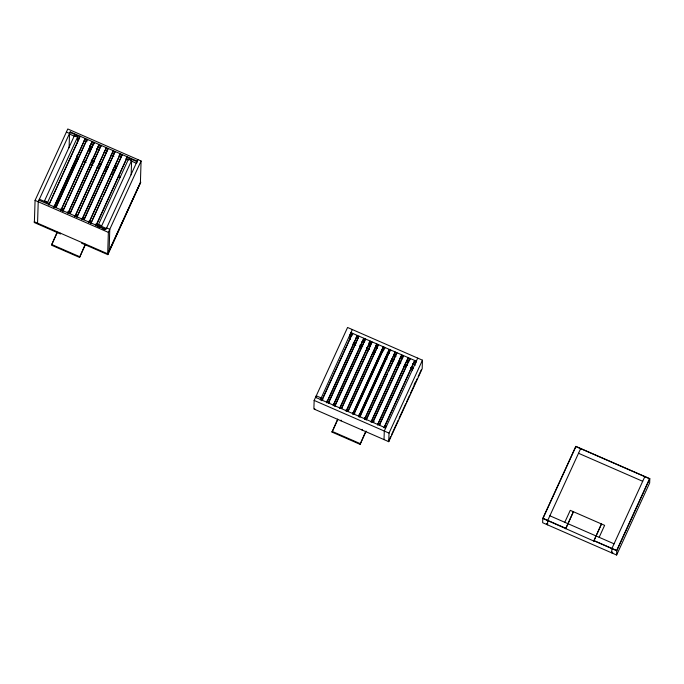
<?xml version="1.0" encoding="UTF-8"?>
<svg xmlns="http://www.w3.org/2000/svg" width="684" height="684" viewBox="0 0 684 684"><rect width="100%" height="100%" fill="white"/><g stroke="black" fill="none" stroke-linecap="round" stroke-linejoin="round"><path stroke-width="1.03" d="M34.397 221.796L35.072 200.378L67.793 128.977L141.084 160.988L140.408 182.406L107.696 253.807L108.371 232.38L141.084 160.988M37.552 223.181L38.227 201.754L70.238 131.892L137.227 161.142M48.735 205.149L80.062 136.176L80.045 136.826M57.131 232.15L51.488 245.18L79.549 257.423L85.594 244.231M60.525 233.21L60.5 233.979L34.2 222.497L34.226 221.719L107.867 253.884L107.85 254.653L81.541 243.171L81.567 242.401M69.093 147.71L69.537 133.431L66.382 132.055M75.343 136.612L69.52 134.073L70.238 131.892M77.027 155.319L76.933 158.38L54.942 206.354M77.412 143.076L77.6 136.954L74.445 135.577L44.545 200.822L47.7 202.199L77.6 136.954M76.788 217.401L108.115 148.428L108.098 149.078L106.14 148.223M79.549 257.423L85.184 244.402M89.365 152.951L89.561 146.667M89.989 151.583L90.16 146.35M90.348 151.771L90.519 146.538M109.107 250.729L109.773 229.311L106.618 227.926L106.601 228.576L95.922 223.907M115.502 169.666L115.699 163.391M131.166 174.822L131.61 160.535L128.455 159.158L98.556 224.403L101.711 225.788L131.61 160.535M314.153 400.414L313.879 408.981L388.76 441.676L422.182 368.744L422.447 360.177L347.575 327.474L314.153 400.414L389.025 433.109L388.76 441.676M314.743 409.425L314.768 408.656M316.205 397.703L316.264 395.797L321.001 397.866L320.274 400.046L352.311 329.543M366.137 431.168L360.092 444.361L332.039 432.108L337.674 419.087M341.051 420.908L341.077 420.138M350.028 339.409L350.174 334.801L350.901 332.621L416.308 361.178M350.388 339.512L350.516 335.656L350.123 336.511M360.092 444.361L365.735 431.339M362.092 430.099L362.118 429.33M384.023 439.615L384.288 431.04L417.71 358.108M385.861 426.842L385.879 426.2L386.409 426.431M388.418 440.812L388.392 441.582L390.615 436.734M409.793 358.989L409.819 358.348L379.21 425.132M542.771 518.421L542.634 522.713L616.635 555.023L649.663 482.947L649.8 478.655L575.8 446.344L542.771 518.421L593.789 541.053L601.467 523.97L593.789 541.053M547.551 524.85L547.679 520.567L580.716 448.49M611.727 552.877L611.864 548.594L644.892 476.517M616.635 555.023L616.771 550.74L649.8 478.655M49.171 204.183L79.6 137.783M55.763 207.568L87.073 139.245L56.191 207.243M94.093 142.306L62.757 211.27L66.733 202.609M67.613 200.686L94.067 142.947M51.924 244.231L57.105 232.928M68.041 212.929L99.351 144.606L68.024 213.57M69.794 213.69L101.104 145.367L70.213 213.374M77.232 216.435L107.653 150.035M82.071 219.051L113.382 150.728L82.046 219.692M83.824 219.821L115.134 151.497L84.243 219.496M122.145 154.558L90.818 223.523L102.284 198.505M103.164 196.582L122.128 155.2M96.093 225.181L127.404 156.858L96.076 225.823M137.929 159.603L105.917 229.465L38.937 200.215L38.911 200.857L39.621 199.318L49.325 203.558M107.867 253.884L140.742 182.141L107.85 254.653M326.781 402.235L357.39 335.451L326.764 402.885M328.363 402.927L358.963 336.143L328.346 403.569M333.27 405.073L363.879 338.289L333.253 405.715M334.852 405.757L365.453 338.973L334.827 406.407M341.342 408.596L371.942 341.812M341.761 408.271L371.925 342.453M332.039 432.108L337.657 419.856M347.823 411.426L378.432 344.642L348.25 411.101M353.79 414.034L384.391 347.241L354.209 413.709M358.698 416.171L389.299 349.387L358.681 416.821M359.75 416.633L390.35 349.849L359.733 417.274M364.657 418.779L395.267 351.995L364.64 419.42M366.239 419.472L396.84 352.679L395.933 355.261M366.214 420.113L387.503 373.652M388.392 371.711L395.044 357.193M372.729 422.302L403.329 355.518M373.148 421.977L403.312 356.159M379.637 424.807L409.357 359.955M385.178 427.739L385.879 426.2M389.025 433.109L422.447 360.177M414.179 384.588L415.068 382.647M391.504 434.802L398.165 420.258M399.054 418.317L405.715 403.774M406.604 401.833L409.716 395.053M410.605 393.112L417.266 378.568M418.155 376.627L421.267 369.847M564.779 522.294L570.259 510.341L604.63 525.346L599.15 537.299M565.745 528.458L573.414 511.717L565.736 528.8M70.221 132.534L79.925 136.774M84.782 138.895L87.697 140.169M91.579 141.862L94.495 143.136M98.376 144.828L101.283 146.102M112.937 151.19L114.878 152.036M119.734 154.156L121.675 155.003M126.523 157.123L137.202 161.783L136.501 163.322L130.678 160.783M77.283 137.467L79.224 138.313M84.081 140.434L86.988 141.699M90.878 143.401L93.785 144.666M97.667 146.367L100.582 147.641M105.439 149.753L107.379 150.608M112.227 152.729L114.168 153.575M119.025 155.695L120.965 156.542M125.822 158.662L128.737 159.928M89.595 145.624L92.52 146.898M96.418 148.599L99.334 149.873M104.207 152.002L106.157 152.848M111.03 154.977L113.946 156.251M91.707 159.757L94.631 161.039M99.505 163.16L101.454 164.015M106.319 166.144L108.269 166.99M113.142 169.119L115.092 169.965M91.083 161.125L94.007 162.399M98.881 164.528L100.822 165.383M105.695 167.503L107.645 168.358M112.518 170.487L114.467 171.333M76.42 158.158L78.369 159.004M83.243 161.133L86.167 162.407M90.066 164.109L92.981 165.383M96.88 167.093L99.804 168.367M104.678 170.496L106.618 171.342M111.492 173.471L113.441 174.317M118.315 176.446L120.264 177.301M350.883 333.262L352.833 334.117M356.74 335.818L358.69 336.673M363.572 338.802L365.521 339.657M369.428 341.359L371.378 342.214M376.26 344.343L378.209 345.198M383.091 347.327L385.049 348.182M388.948 349.892L390.906 350.738M394.805 352.448L396.763 353.295M401.645 355.432L403.594 356.279M408.476 358.416L410.426 359.262M414.333 360.972L416.282 361.827L415.581 363.358L413.623 362.511M350.174 334.801L352.123 335.656M356.031 337.357L357.988 338.212M362.862 340.341L364.82 341.196M368.719 342.898L370.677 343.753M375.559 345.882L377.508 346.737M382.39 348.866L384.34 349.721M394.104 353.979L396.053 354.834M400.935 356.962L402.893 357.817M407.767 359.955L409.725 360.801M54.181 205.679L56.122 206.525M60.979 208.646L62.919 209.492M67.767 211.612L70.683 212.886M75.539 215.007L77.48 215.853M82.328 217.974L84.277 218.82M89.125 220.941L91.066 221.787M361.836 341.632L363.785 342.479M368.667 344.616L370.617 345.463M375.499 347.6L377.457 348.447M381.356 350.157L383.314 351.003M387.212 352.713L389.17 353.568M394.052 355.697L396.002 356.552M399.909 358.254L401.859 359.109M406.741 361.238L408.69 362.092M412.597 363.794L415.53 365.076M97.162 226.293L100.069 227.567M102.01 228.413L104.926 229.687M35.072 200.378L108.371 232.38M353.902 342.077L355.86 342.923M360.742 345.061L362.691 345.916M366.598 347.617L368.548 348.472M373.43 350.601L375.379 351.456M391.975 358.698L393.933 359.553M398.806 361.682L400.764 362.537M404.663 364.239L407.596 365.521M411.503 367.222L413.452 368.077M353.884 342.718L355.834 343.573M359.741 345.275L362.674 346.557M366.573 348.259L369.505 349.541M373.404 351.243L375.362 352.098M391.958 359.339L393.907 360.194M398.789 362.323L400.738 363.178M404.646 364.888L406.595 365.735M410.503 367.445L413.435 368.719M352.858 344.009L355.783 345.283M359.69 346.993L361.639 347.84M366.521 349.977L368.471 350.824M372.378 352.534L374.328 353.38M385.066 358.074L387.024 358.929M390.923 360.63L392.881 361.485M397.763 363.614L399.712 364.469M403.62 366.171L405.569 367.026M410.451 369.155L412.401 370.01M578.519 453.27L642.695 481.297M51.514 244.402L79.575 256.654M320.984 398.507L322.916 399.353M326.79 401.046L329.697 402.32M333.57 404.005L335.502 404.851M340.35 406.971L342.282 407.818M346.155 409.502L348.096 410.349M352.935 412.469L354.868 413.307M358.749 415L360.682 415.846M364.555 417.539L366.496 418.386M371.335 420.498L374.242 421.772M378.115 423.456L380.048 424.302M315.563 397.336L385.699 427.97M549.876 515.787L614.052 543.814M565.822 528.287L543.028 518.327L575.902 446.592L649.543 478.749L616.669 550.492L593.874 540.54M593.798 540.711L616.771 550.74M547.576 523.995L546.525 523.534L547.568 524.252M611.752 552.022L612.796 552.74L611.744 552.279M332.065 431.339L360.117 443.583M54.01 206.799L53.993 207.44L85.32 138.476L54.01 206.799M61.03 209.86L61.004 210.51L92.331 141.537L61.03 209.86M75.052 215.99L75.035 216.631L106.362 147.667L75.052 215.99M89.082 222.112L89.065 222.762L120.393 153.789L89.082 222.112M321.873 400.097L321.856 400.738L352.474 333.305L321.873 400.097M339.76 407.903L339.743 408.545L370.36 341.119L339.76 407.903M346.249 410.742L346.224 411.383L376.85 343.949L346.249 410.742M352.739 413.572L352.713 414.213L383.339 346.788L352.739 413.572M371.147 421.609L371.13 422.25L401.747 354.825L371.147 421.609M377.636 424.448L377.611 425.089L408.237 357.655L377.636 424.448M384.126 427.278L384.1 427.919L414.726 360.494L384.126 427.278"/></g></svg>
